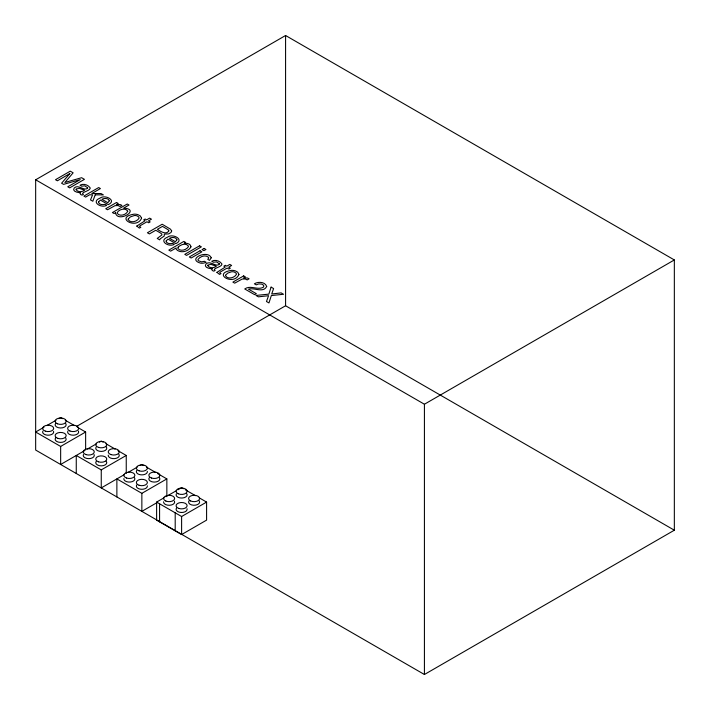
<?xml version="1.0" encoding="UTF-8"?>
<svg xmlns="http://www.w3.org/2000/svg" width="710" height="710" viewBox="0 0 710 710"><rect width="100%" height="100%" fill="white"/><g stroke="black" fill="none" stroke-linecap="round" stroke-linejoin="round"><path stroke-width="1.06" d="M35.66 179.79L285.58 35.5L674.34 259.949L674.34 530.21L424.42 674.5L35.66 450.051L35.66 179.79L424.42 404.238L674.34 259.949M43.984 427.207L35.66 432.017L60.652 446.439L85.635 432.017L85.635 450.051M46.762 425.601L56.019 420.258M58.797 418.66L60.652 417.586L62.498 418.66M76.831 426.275L285.58 305.761L674.34 530.21M84.596 450.655L60.652 464.473L60.652 446.439M87.374 449.048L96.631 443.706M99.4 442.099L101.255 441.034L103.11 442.099M76.263 473.49L76.263 455.456L101.255 469.887L126.247 455.456L126.247 473.49M124.392 474.564L101.255 487.921L101.255 469.887M127.977 472.496L137.234 467.144M140.012 465.547L141.858 464.473L143.713 465.547M116.875 496.938L116.875 478.904L141.858 493.335L166.85 478.904L166.85 495.873M199.19 497.808L206.592 502.085L206.592 520.119L181.609 534.55L156.617 520.119L156.617 502.085L164.019 497.808M165.874 496.743L176.053 490.867M177.908 489.793L181.609 487.655L183.455 488.728M157.593 502.281L141.858 511.369L141.858 493.335M156.617 502.085L181.609 516.516L206.592 502.085M65.276 420.258L74.532 425.601M77.31 427.207L85.635 432.017M105.879 443.706L115.135 449.048M117.913 450.655L126.247 455.456M146.491 467.144L155.747 472.496M157.593 473.561L166.85 478.904M185.31 489.793L195.49 495.678M424.42 404.238L424.42 674.5M285.58 35.5L285.58 305.761M181.609 516.516L181.609 534.55M175.201 512.815L175.201 530.849M159.581 503.798L159.581 521.832M53.569 431.396A5.52 3.186 0 0 1 47.881 435.203A5.52 3.186 0 0 1 42.866 431.094M65.746 423.586A5.52 3.186 0 0 1 60.377 427.988A5.52 3.186 0 0 1 55.779 423.302M78.428 431.094A5.52 3.186 0 0 1 73.139 435.203A5.52 3.186 0 0 1 67.858 431.094M65.746 438.008A5.52 3.186 0 0 1 60.377 442.41A5.52 3.186 0 0 1 55.779 437.724M94.048 454.533A5.52 3.186 0 0 1 88.759 458.651A5.52 3.186 0 0 1 83.478 454.533M106.127 446.741A5.52 3.186 0 0 1 101.521 451.427A5.52 3.186 0 0 1 96.152 447.025M118.854 454.24A5.52 3.186 0 0 1 114.559 458.616A5.52 3.186 0 0 1 108.257 455.146M106.127 461.172A5.52 3.186 0 0 1 101.521 465.858A5.52 3.186 0 0 1 96.152 461.456M134.465 477.688A5.52 3.186 0 0 1 130.178 482.054A5.52 3.186 0 0 1 123.868 478.593M147.36 471.378A5.52 3.186 0 0 1 141.05 474.848A5.52 3.186 0 0 1 136.764 470.473M159.457 477.688A5.52 3.186 0 0 1 154.088 482.09A5.52 3.186 0 0 1 149.482 477.404M147.36 485.809A5.52 3.186 0 0 1 141.05 489.27A5.52 3.186 0 0 1 136.764 484.894M187.032 508.706A5.52 3.186 0 0 1 181.006 512.469A5.52 3.186 0 0 1 176.524 508.049M186.561 493.45A5.52 3.186 0 0 1 181.964 498.038A5.52 3.186 0 0 1 176.382 493.832M199.137 500.772A5.52 3.186 0 0 1 193.732 505.263A5.52 3.186 0 0 1 189.419 500.399M174.403 501.171A5.52 3.186 0 0 1 169.637 505.263A5.52 3.186 0 0 1 163.62 501.757M211.207 257.819L209.53 260.375L207.773 259.354L208.696 257.978L208.438 257.26C205.412 254.499 200.255 256.345 198.117 259.327A3.142 1.81 0 0 0 198.543 260.774L201.631 261.848L204.436 261.28L206.193 262.301L203.805 263.064A5.227 3.017 0 0 1 200.468 263.117C186.437 259.052 207.968 249.263 211.207 257.819M136.773 226.073L139.391 228.132L140.82 227.306L139.559 226.49L139.932 225.833L146.97 221.777L148.692 222.771L150.165 221.91L148.443 220.916L151.452 219.186L149.624 218.13L146.615 219.86L145.16 219.017L143.677 219.878L145.133 220.721L136.773 226.073M216.94 272.356L219.567 274.424L220.996 273.598L219.736 272.782L220.109 272.125L227.147 268.06L228.86 269.055L230.342 268.202L228.62 267.208L231.629 265.469L229.8 264.413L226.792 266.152L225.327 265.309L223.854 266.161L225.31 267.004L216.94 272.356M98.521 202.022C98.85 204.728 102.808 205.021 104.92 204.329L106.695 205.359C101.21 208.518 90.392 201.782 100.137 198.063C104.823 194.212 117.327 200.46 108.275 204.622L100.385 200.06L98.521 202.022M166.105 241.045C166.424 243.743 170.382 244.036 172.495 243.344L174.278 244.373C168.785 247.533 157.966 240.796 167.711 237.078C172.397 233.226 184.902 239.474 175.858 243.636L167.959 239.075L166.105 241.045M87.632 187.76L87.579 188.354C83.602 191.238 78.437 183.89 74.195 187.99C71.63 191.38 78.242 192.96 80.665 192.579L79.981 193.342L80.683 194.504L82.111 195.126L83.443 194.345C79.547 192.525 89.939 191.123 90.197 188.301L90.099 187.768C87.978 184.724 83.336 183.278 80.008 185.203L81.694 186.18L84.756 185.834L87.632 187.76M219.354 263.8L219.301 264.404C215.325 267.288 210.16 259.931 205.918 264.04C203.344 267.43 209.965 269.01 212.388 268.628L211.704 269.383L212.405 270.554L213.834 271.167L215.165 270.395C211.269 268.575 221.662 267.173 221.919 264.351L221.822 263.818C219.701 260.774 215.059 259.327 211.731 261.253L213.417 262.23L216.479 261.883L219.354 263.8M128.208 219.008L128.146 219.55C130.427 223.614 137.438 221.573 139.169 217.997L138.592 216.807L136.968 215.849A3.488 2.015 0 0 0 134.137 215.591L130.329 216.914L128.208 219.008M225.576 275.223L225.505 275.755C227.786 279.829 234.797 277.787 236.528 274.202L235.96 273.013L234.327 272.063A3.488 2.015 0 0 0 231.495 271.797L227.688 273.128L225.576 275.223M171.669 230.936L170.959 232.543L168.572 233.909L164.303 234.131L164.267 236.048L160.282 238.764L159.688 239.856L157.23 238.436L161.88 234.957L161.836 234.087L160.309 232.898L155.756 230.262L149.411 233.918L147.414 232.765L162.191 224.236L170.453 229.144L171.669 230.936M127.729 211.225C126.336 214.828 119.768 216.932 117.185 213.346L117.15 212.689C118.952 209.326 125.555 207.391 127.729 211.225M115.464 212.734C117.443 223.668 141.441 209.219 123.646 208.11L129.007 205.012L127.25 204.001L112.411 212.565L114.088 213.524L115.464 212.734M141.583 218.201C136.604 230.28 114.132 217.233 134.137 214.163A6.292 3.63 0 0 1 138.246 214.793L140.367 215.991L141.583 218.201M238.942 274.415C233.972 286.494 211.491 273.439 231.495 270.368A6.292 3.63 0 0 1 235.605 270.998L237.726 272.205L238.942 274.415M76.165 189.135L76.059 189.685C77.905 192.348 82.262 192.144 84.632 190.191L79.067 188.256L76.165 189.135M207.888 265.185L207.781 265.735C209.627 268.398 213.985 268.194 216.355 266.241L210.79 264.306L207.888 265.185M109.367 200.752L107.858 202.714L101.867 199.262C104.139 198.09 108.293 197.904 109.367 200.752M176.941 239.767L175.432 241.728L169.45 238.276C171.713 237.105 175.867 236.918 176.941 239.767M168.856 230.821C166.415 235.383 160.185 231.247 157.425 229.294L162.475 226.383L168.208 229.783L168.856 230.821M266.685 286.476C263.259 293.354 254.109 287.275 248.473 289.139L256.345 293.683L254.633 294.668L244.737 288.961C250.595 284.657 258.067 290.807 263.703 286.982L263.676 285.331L261.786 284.124L258.751 283.893L256.23 284.861L254.393 283.796C258.076 281.391 265.22 281.764 266.685 286.476M190.972 246.796C188.656 251.739 179.852 253.736 176.186 249.183L176.151 247.959L170.648 251.145L168.829 250.097L183.855 241.418L185.621 242.438L184.192 243.264C186.703 243.033 190.759 243.681 190.972 246.796M271.096 287.106L268.85 294.126L255.982 295.449L258.396 296.842L268.566 295.697L266.472 301.51L268.957 302.939L271.335 295.564L283.503 294.268L281.116 292.893L271.717 293.993L273.598 288.553L271.096 287.106M95.211 194.842L92.824 201.249L90.507 199.918L92.584 194.833L89.673 194.762L85.626 197.096L83.886 196.093L98.672 187.555L100.412 188.567L91.83 193.519L101.051 193.555L103.367 194.895L95.211 194.842M178.13 247.169L177.873 248.464C180.517 251.873 186.481 249.929 188.416 246.689L188.398 246.033C185.905 242.616 180.553 244.595 178.13 247.169M69.82 173.577L61.601 183.224L63.581 184.369L80.265 179.603L67.761 186.783L69.66 187.875L84.446 179.346L81.606 177.704L64.894 182.488L73.139 172.823L70.272 171.163L55.495 179.701L57.404 180.801L69.82 173.577M116.52 202.492L105.746 208.713L107.556 209.752L115.02 205.66L118.073 205.563L120.043 206.504L121.951 205.403L120.212 204.569L116.378 204.56L118.242 203.477L116.52 202.492M199.563 245.811L184.777 254.34L186.597 255.387L201.374 246.849L199.563 245.811M200.034 250.763L189.313 256.958L191.15 258.023L201.88 251.828L200.034 250.763M204.089 248.42L202.039 249.609L203.876 250.665L205.935 249.485L204.089 248.42M243.663 275.897L232.889 282.118L234.699 283.157L242.163 279.065L245.216 278.968L247.186 279.917L249.095 278.808L247.355 277.974L243.521 277.965L245.385 276.891L243.663 275.897M45.396 431.165A5.52 3.186 0 0 0 53.676 428.405A5.52 3.186 0 0 0 45.396 425.645A5.52 3.186 0 0 0 45.396 431.165M57.883 438.381A5.52 3.186 0 0 0 66.172 435.62A5.52 3.186 0 0 0 57.883 432.86A5.52 3.186 0 0 0 57.883 438.381M57.43 423.79A5.52 3.186 0 0 0 66.145 421.509A5.52 3.186 0 0 0 58.371 418.288A5.52 3.186 0 0 0 57.43 423.79M69.926 430.997A5.52 3.186 0 0 0 78.641 428.725A5.52 3.186 0 0 0 70.867 425.503A5.52 3.186 0 0 0 69.926 430.997M85.999 454.613A5.52 3.186 0 0 0 94.279 451.853A5.52 3.186 0 0 0 85.999 449.093A5.52 3.186 0 0 0 85.999 454.613M98.495 461.828A5.52 3.186 0 0 0 106.775 459.068A5.52 3.186 0 0 0 98.495 456.308A5.52 3.186 0 0 0 98.495 461.828M98.495 447.398A5.52 3.186 0 0 0 106.775 444.637A5.52 3.186 0 0 0 98.495 441.877A5.52 3.186 0 0 0 98.495 447.398M110.991 454.613A5.52 3.186 0 0 0 119.271 451.853A5.52 3.186 0 0 0 110.991 449.093A5.52 3.186 0 0 0 110.991 454.613M126.602 478.061A5.52 3.186 0 0 0 134.891 475.301A5.52 3.186 0 0 0 126.602 472.532A5.52 3.186 0 0 0 126.602 478.061M139.098 485.267A5.52 3.186 0 0 0 147.387 482.507A5.52 3.186 0 0 0 139.098 479.747A5.52 3.186 0 0 0 139.098 485.267M139.098 470.845A5.52 3.186 0 0 0 147.387 468.085A5.52 3.186 0 0 0 139.098 465.325A5.52 3.186 0 0 0 139.098 470.845M151.594 478.061A5.52 3.186 0 0 0 159.874 475.301A5.52 3.186 0 0 0 151.594 472.532A5.52 3.186 0 0 0 151.594 478.061M178.796 508.44A5.52 3.186 0 0 0 187.129 505.724A5.52 3.186 0 0 0 178.893 502.911A5.52 3.186 0 0 0 178.796 508.44M178.237 493.778A5.52 3.186 0 0 0 187.076 491.666A5.52 3.186 0 0 0 179.506 488.303A5.52 3.186 0 0 0 178.237 493.778M165.883 501.065A5.52 3.186 0 0 0 174.607 498.802A5.52 3.186 0 0 0 166.85 495.571A5.52 3.186 0 0 0 165.883 501.065M190.591 500.941A5.52 3.186 0 0 0 199.546 498.997A5.52 3.186 0 0 0 192.161 495.491A5.52 3.186 0 0 0 190.591 500.941"/></g></svg>
